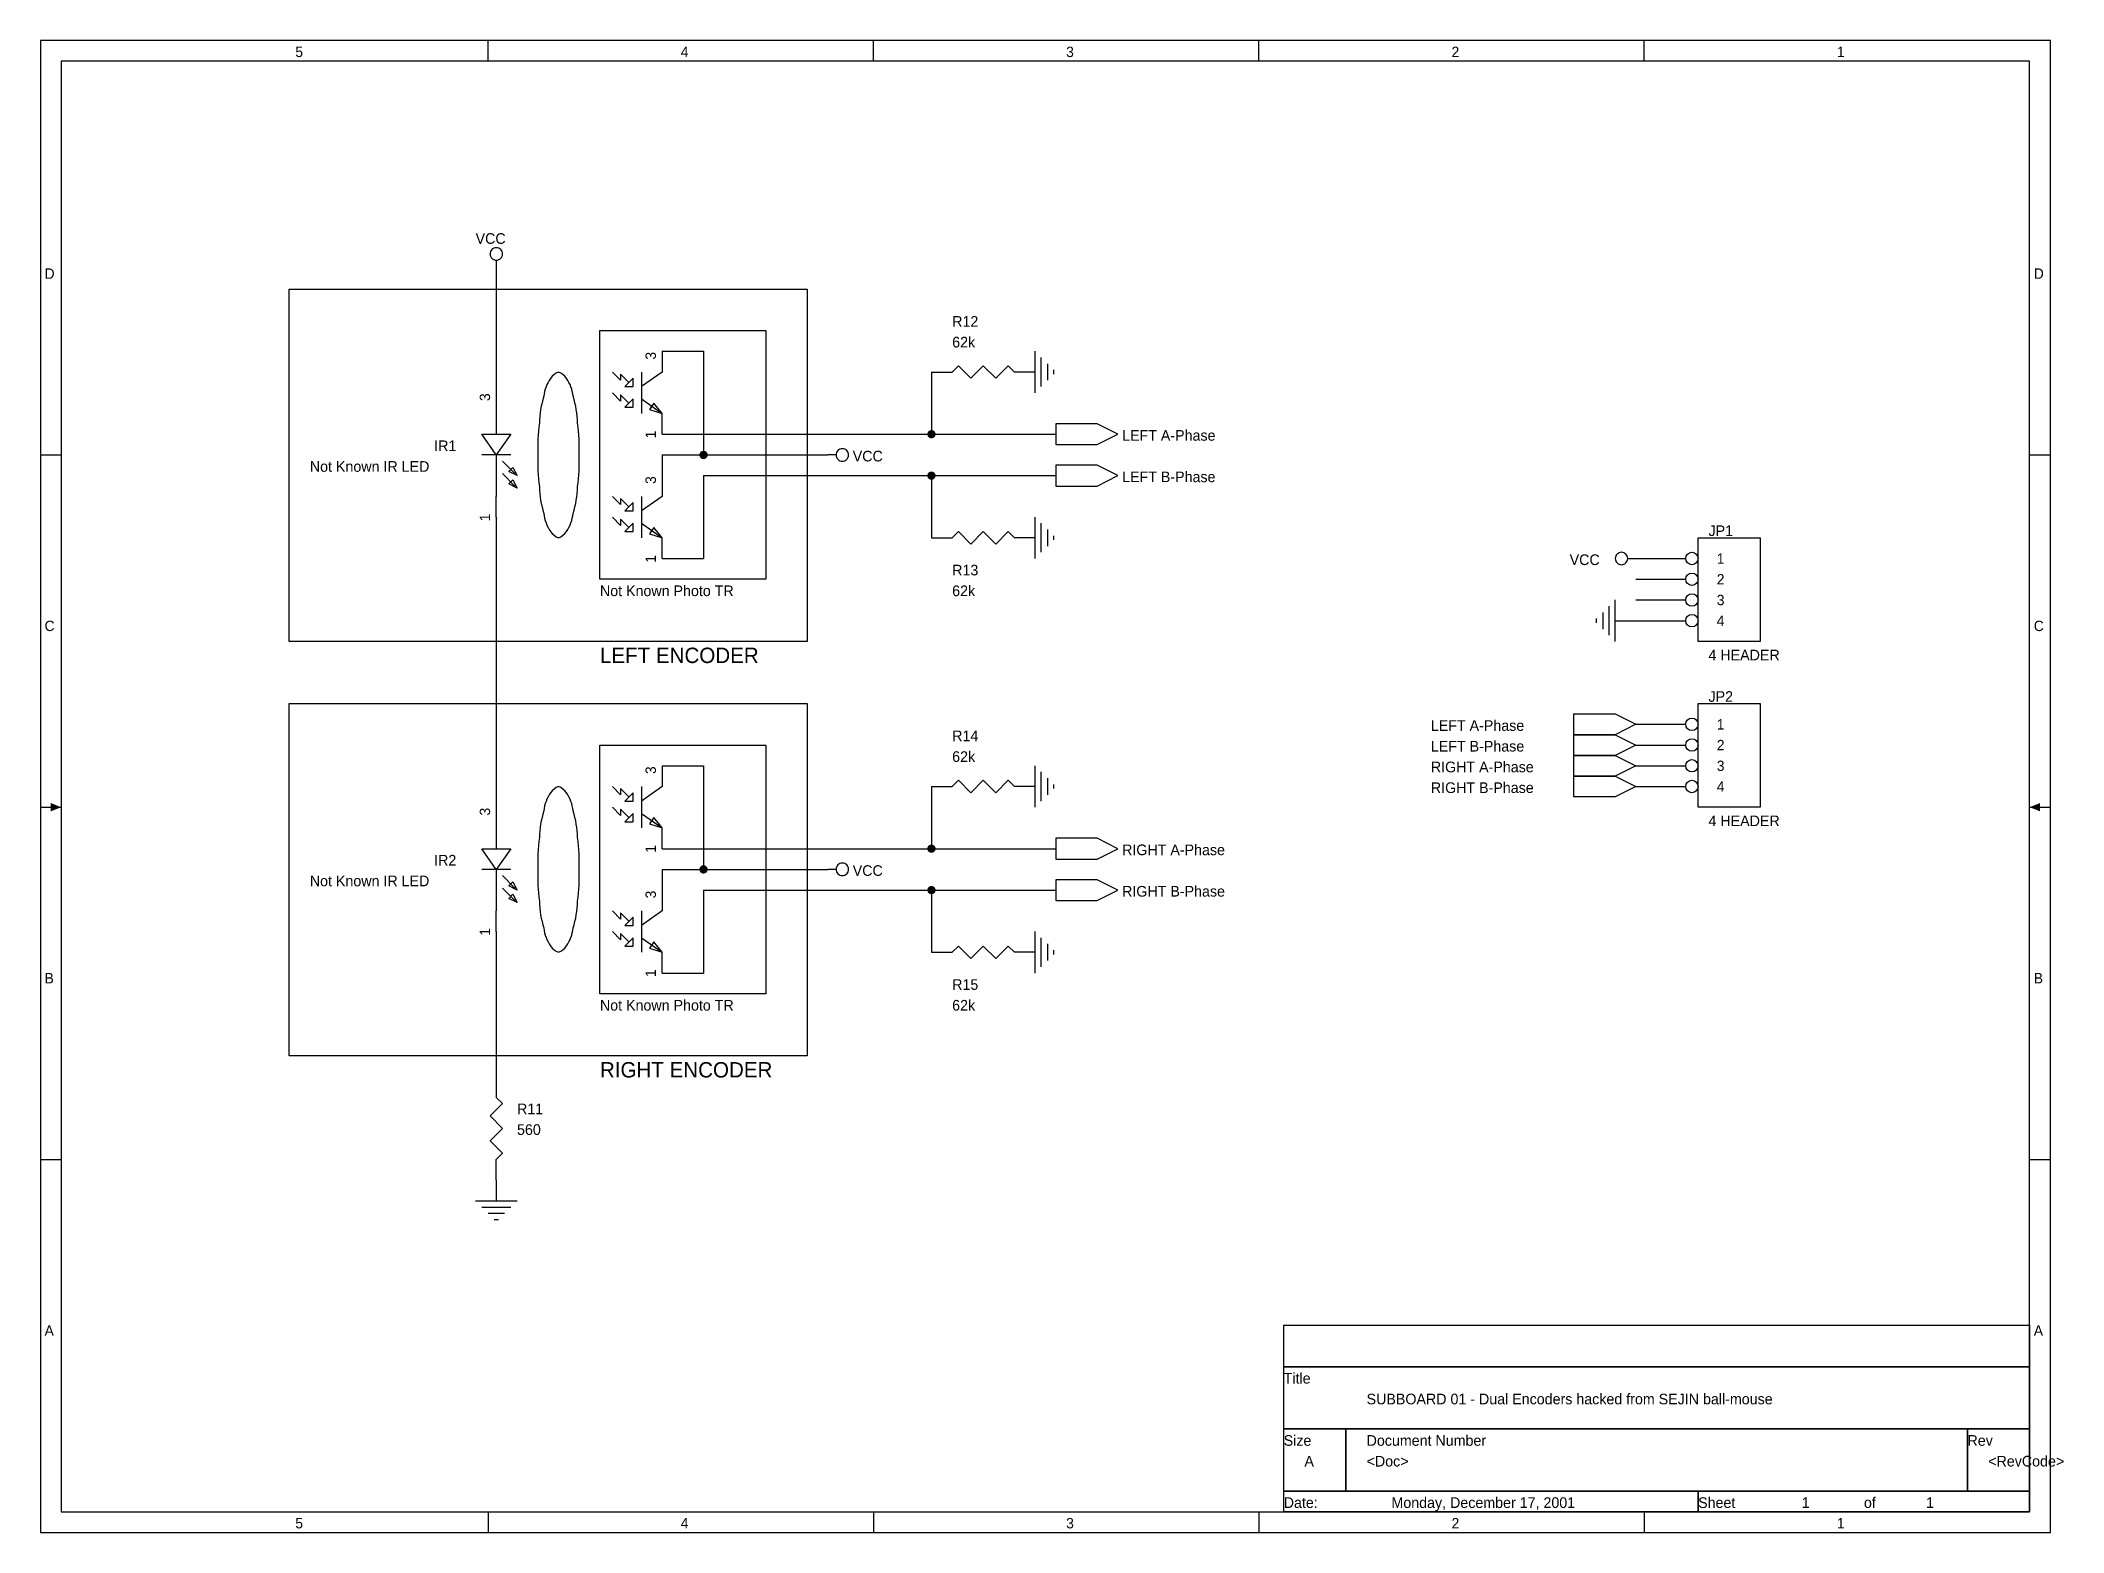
# Model space of a CAD drawing. Extents: x -0.1 to 9.66, y 0.1 to 7.3.
import ezdxf

# ---------------------------------------------------------------- set-up
doc = ezdxf.new("R2010")
doc.units = 0

msp = doc.modelspace()

# ---------------------------------------------------------------- linework, layer by layer
at = {"layer": 'COMMENTS'}
for points in [[(1.1, 6.1), (3.6, 6.1), (3.6, 4.4), (1.1, 4.4)], [(2.6, 5.9), (3.4, 5.9), (3.4, 4.7), (2.6, 4.7)], [(1.1, 4.1), (3.6, 4.1), (3.6, 2.4), (1.1, 2.4)], [(2.6, 3.9), (3.4, 3.9), (3.4, 2.7), (2.6, 2.7)]]:
    msp.add_lwpolyline(points, close=True, dxfattribs=at)
for points in [[(2.5, 5.3, 0.0391), (2.4924, 5.4531, 0.0687), (2.4707, 5.5828, 0.1284), (2.4383, 5.6696, 0.1586), (2.4, 5.7, 0.1586), (2.3617, 5.6696, 0.1284), (2.3293, 5.5828, 0.0687), (2.3076, 5.4531, 0.0391), (2.3, 5.3, 0.0391), (2.3076, 5.1469, 0.0687), (2.3293, 5.0172, 0.1284), (2.3617, 4.9304, 0.1586), (2.4, 4.9, 0.1586), (2.4383, 4.9304, 0.1284), (2.4707, 5.0172, 0.0687), (2.4924, 5.1469, 0.0391)], [(2.5, 3.3, 0.0391), (2.4924, 3.4531, 0.0687), (2.4707, 3.5828, 0.1284), (2.4383, 3.6696, 0.1586), (2.4, 3.7, 0.1586), (2.3617, 3.6696, 0.1284), (2.3293, 3.5828, 0.0687), (2.3076, 3.4531, 0.0391), (2.3, 3.3, 0.0391), (2.3076, 3.1469, 0.0687), (2.3293, 3.0172, 0.1284), (2.3617, 2.9304, 0.1586), (2.4, 2.9, 0.1586), (2.4383, 2.9304, 0.1284), (2.4707, 3.0172, 0.0687), (2.4924, 3.1469, 0.0391)]]:
    msp.add_lwpolyline(points, format="xyb", close=True, dxfattribs=at)
at = {"layer": 'PARTS'}
for p, q in [((2.9, 5.8), (2.9, 5.7)), ((4.2, 5.7), (4.3, 5.7)), ((4.7, 5.7), (4.6, 5.7)), ((2.1, 5.6), (2.1, 5.5)), ((2.9, 5.4), (2.9, 5.5)), ((2.9, 5.2), (2.9, 5.1)), ((2.1, 5), (2.1, 5.1)), ((2.9, 4.8), (2.9, 4.9)), ((4.2, 4.9), (4.3, 4.9)), ((4.7, 4.9), (4.6, 4.9)), ((7.6, 4.8), (7.84, 4.8)), ((7.6, 4.7), (7.84, 4.7)), ((7.6, 4.6), (7.84, 4.6)), ((7.6, 4.5), (7.84, 4.5)), ((7.6, 4), (7.84, 4)), ((7.6, 3.9), (7.84, 3.9)), ((2.9, 3.8), (2.9, 3.7)), ((7.6, 3.8), (7.84, 3.8)), ((4.2, 3.7), (4.3, 3.7)), ((4.7, 3.7), (4.6, 3.7)), ((7.6, 3.7), (7.84, 3.7)), ((2.1, 3.6), (2.1, 3.5)), ((2.9, 3.4), (2.9, 3.5)), ((2.9, 3.2), (2.9, 3.1)), ((2.1, 3), (2.1, 3.1)), ((2.9, 2.8), (2.9, 2.9)), ((4.2, 2.9), (4.3, 2.9)), ((4.7, 2.9), (4.6, 2.9)), ((2.1, 2.3), (2.1, 2.2)), ((2.1, 1.8), (2.1, 1.9))]:
    msp.add_line(p, q, dxfattribs=at)
for points in [[(2.13, 6.27, 0.0985), (2.1277, 6.2815, 0.0985), (2.1212, 6.2912, 0.0985), (2.1115, 6.2977, 0.0985), (2.1, 6.3, 0.0985), (2.0885, 6.2977, 0.0985), (2.0788, 6.2912, 0.0985), (2.0723, 6.2815, 0.0985), (2.07, 6.27, 0.0985), (2.0723, 6.2585, 0.0985), (2.0788, 6.2488, 0.0985), (2.0885, 6.2423, 0.0985), (2.1, 6.24, 0.0985), (2.1115, 6.2423, 0.0985), (2.1212, 6.2488, 0.0985), (2.1277, 6.2585, 0.0985)], [(3.8, 5.3, 0.0985), (3.7977, 5.3115, 0.0985), (3.7912, 5.3212, 0.0985), (3.7815, 5.3277, 0.0985), (3.77, 5.33, 0.0985), (3.7585, 5.3277, 0.0985), (3.7488, 5.3212, 0.0985), (3.7423, 5.3115, 0.0985), (3.74, 5.3, 0.0985), (3.7423, 5.2885, 0.0985), (3.7488, 5.2788, 0.0985), (3.7585, 5.2723, 0.0985), (3.77, 5.27, 0.0985), (3.7815, 5.2723, 0.0985), (3.7912, 5.2788, 0.0985), (3.7977, 5.2885, 0.0985)], [(7.56, 4.8, 0.0985), (7.5577, 4.8115, 0.0985), (7.5512, 4.8212, 0.0985), (7.5415, 4.8277, 0.0985), (7.53, 4.83, 0.0985), (7.5185, 4.8277, 0.0985), (7.5088, 4.8212, 0.0985), (7.5023, 4.8115, 0.0985), (7.5, 4.8, 0.0985), (7.5023, 4.7885, 0.0985), (7.5088, 4.7788, 0.0985), (7.5185, 4.7723, 0.0985), (7.53, 4.77, 0.0985), (7.5415, 4.7723, 0.0985), (7.5512, 4.7788, 0.0985), (7.5577, 4.7885, 0.0985)], [(3.8, 3.3, 0.0985), (3.7977, 3.3115, 0.0985), (3.7912, 3.3212, 0.0985), (3.7815, 3.3277, 0.0985), (3.77, 3.33, 0.0985), (3.7585, 3.3277, 0.0985), (3.7488, 3.3212, 0.0985), (3.7423, 3.3115, 0.0985), (3.74, 3.3, 0.0985), (3.7423, 3.2885, 0.0985), (3.7488, 3.2788, 0.0985), (3.7585, 3.2723, 0.0985), (3.77, 3.27, 0.0985), (3.7815, 3.2723, 0.0985), (3.7912, 3.2788, 0.0985), (3.7977, 3.2885, 0.0985)]]:
    msp.add_lwpolyline(points, format="xyb", close=True, dxfattribs=at)
for points in [[(2.1, 6.24), (2.1, 6.2)], [(4.7, 5.6), (4.7, 5.8)], [(4.73, 5.63), (4.73, 5.77)], [(2.7, 5.66), (2.66, 5.7)], [(2.74, 5.65), (2.7, 5.69)], [(2.7, 5.69), (2.7, 5.66)], [(2.9, 5.7), (2.8, 5.63)], [(2.8, 5.7), (2.8, 5.5)], [(4.3, 5.7), (4.33, 5.73)], [(4.33, 5.73), (4.39, 5.67)], [(4.39, 5.67), (4.45, 5.73)], [(4.45, 5.73), (4.51, 5.67)], [(4.51, 5.67), (4.57, 5.73)], [(4.57, 5.73), (4.6, 5.7)], [(4.76, 5.74), (4.76, 5.66)], [(4.79, 5.69), (4.79, 5.71)], [(2.7, 5.56), (2.66, 5.6)], [(2.74, 5.55), (2.7, 5.59)], [(2.7, 5.59), (2.7, 5.56)], [(2.8, 5.57), (2.9, 5.5)], [(2.1, 5.5), (2.1, 5.4)], [(5, 5.45), (4.8, 5.45)], [(4.8, 5.45), (4.8, 5.35)], [(5.1, 5.4), (5, 5.45)], [(5, 5.35), (5.1, 5.4)], [(2.17, 5.3), (2.03, 5.3)], [(2.1, 5.3), (2.1, 5.1)], [(3.74, 5.3), (3.7, 5.3)], [(4.8, 5.35), (5, 5.35)], [(2.19, 5.21), (2.13, 5.27)], [(2.19, 5.15), (2.13, 5.21)], [(5, 5.25), (4.8, 5.25)], [(4.8, 5.25), (4.8, 5.15)], [(5.1, 5.2), (5, 5.25)], [(5, 5.15), (5.1, 5.2)], [(2.7, 5.06), (2.66, 5.1)], [(2.74, 5.05), (2.7, 5.09)], [(2.7, 5.09), (2.7, 5.06)], [(2.9, 5.1), (2.8, 5.03)], [(2.8, 5.1), (2.8, 4.9)], [(4.8, 5.15), (5, 5.15)], [(2.7, 4.96), (2.66, 5)], [(2.74, 4.95), (2.7, 4.99)], [(2.7, 4.99), (2.7, 4.96)], [(4.7, 4.8), (4.7, 5)], [(2.8, 4.97), (2.9, 4.9)], [(4.3, 4.9), (4.33, 4.93)], [(4.33, 4.93), (4.39, 4.87)], [(4.39, 4.87), (4.45, 4.93)], [(4.45, 4.93), (4.51, 4.87)], [(4.51, 4.87), (4.57, 4.93)], [(4.57, 4.93), (4.6, 4.9)], [(4.73, 4.83), (4.73, 4.97)], [(4.76, 4.94), (4.76, 4.86)], [(4.79, 4.89), (4.79, 4.91)], [(7.56, 4.8), (7.6, 4.8)], [(7.5, 4.4), (7.5, 4.6)], [(7.41, 4.49), (7.41, 4.51)], [(7.44, 4.54), (7.44, 4.46)], [(7.47, 4.43), (7.47, 4.57)], [(7.3, 4.05), (7.5, 4.05)], [(7.3, 3.95), (7.3, 4.05)], [(7.5, 4.05), (7.6, 4)], [(7.5, 3.95), (7.3, 3.95)], [(7.3, 3.95), (7.5, 3.95)], [(7.3, 3.85), (7.3, 3.95)], [(7.6, 4), (7.5, 3.95)], [(7.5, 3.95), (7.6, 3.9)], [(7.5, 3.85), (7.3, 3.85)], [(7.3, 3.85), (7.5, 3.85)], [(7.3, 3.75), (7.3, 3.85)], [(7.6, 3.9), (7.5, 3.85)], [(7.5, 3.85), (7.6, 3.8)], [(4.3, 3.7), (4.33, 3.73)], [(4.33, 3.73), (4.39, 3.67)], [(4.39, 3.67), (4.45, 3.73)], [(4.45, 3.73), (4.51, 3.67)], [(4.51, 3.67), (4.57, 3.73)], [(4.57, 3.73), (4.6, 3.7)], [(4.7, 3.6), (4.7, 3.8)], [(4.73, 3.63), (4.73, 3.77)], [(4.76, 3.74), (4.76, 3.66)], [(7.5, 3.75), (7.3, 3.75)], [(7.3, 3.75), (7.5, 3.75)], [(7.3, 3.65), (7.3, 3.75)], [(7.6, 3.8), (7.5, 3.75)], [(7.5, 3.75), (7.6, 3.7)], [(2.7, 3.66), (2.66, 3.7)], [(2.74, 3.65), (2.7, 3.69)], [(2.7, 3.69), (2.7, 3.66)], [(2.9, 3.7), (2.8, 3.63)], [(2.8, 3.7), (2.8, 3.5)], [(4.79, 3.69), (4.79, 3.71)], [(7.5, 3.65), (7.3, 3.65)], [(7.6, 3.7), (7.5, 3.65)], [(2.7, 3.56), (2.66, 3.6)], [(2.74, 3.55), (2.7, 3.59)], [(2.7, 3.59), (2.7, 3.56)], [(2.8, 3.57), (2.9, 3.5)], [(2.1, 3.5), (2.1, 3.4)], [(5, 3.45), (4.8, 3.45)], [(4.8, 3.45), (4.8, 3.35)], [(5.1, 3.4), (5, 3.45)], [(4.8, 3.35), (5, 3.35)], [(5, 3.35), (5.1, 3.4)], [(2.17, 3.3), (2.03, 3.3)], [(2.1, 3.3), (2.1, 3.1)], [(2.19, 3.21), (2.13, 3.27)], [(3.74, 3.3), (3.7, 3.3)], [(5, 3.25), (4.8, 3.25)], [(4.8, 3.25), (4.8, 3.15)], [(5.1, 3.2), (5, 3.25)], [(2.19, 3.15), (2.13, 3.21)], [(4.8, 3.15), (5, 3.15)], [(5, 3.15), (5.1, 3.2)], [(2.7, 3.06), (2.66, 3.1)], [(2.74, 3.05), (2.7, 3.09)], [(2.7, 3.09), (2.7, 3.06)], [(2.9, 3.1), (2.8, 3.03)], [(2.8, 3.1), (2.8, 2.9)], [(2.7, 2.96), (2.66, 3)], [(2.74, 2.95), (2.7, 2.99)], [(2.7, 2.99), (2.7, 2.96)], [(2.8, 2.97), (2.9, 2.9)], [(4.3, 2.9), (4.33, 2.93)], [(4.33, 2.93), (4.39, 2.87)], [(4.39, 2.87), (4.45, 2.93)], [(4.45, 2.93), (4.51, 2.87)], [(4.51, 2.87), (4.57, 2.93)], [(4.57, 2.93), (4.6, 2.9)], [(4.7, 2.8), (4.7, 3)], [(4.73, 2.83), (4.73, 2.97)], [(4.76, 2.94), (4.76, 2.86)], [(4.79, 2.89), (4.79, 2.91)], [(2.13, 2.17), (2.07, 2.11)], [(2.1, 2.2), (2.13, 2.17)], [(2.07, 2.11), (2.13, 2.05)], [(2.13, 2.05), (2.07, 1.99)], [(2.07, 1.99), (2.13, 1.93)], [(2.13, 1.93), (2.1, 1.9)], [(2, 1.7), (2.2, 1.7)], [(2.03, 1.67), (2.17, 1.67)], [(2.14, 1.64), (2.06, 1.64)], [(2.09, 1.61), (2.11, 1.61)]]:
    msp.add_lwpolyline(points, dxfattribs=at)
for points in [[(2.76, 5.63), (2.76, 5.67), (2.72, 5.63), (2.76, 5.63)], [(2.76, 5.53), (2.76, 5.57), (2.72, 5.53), (2.76, 5.53)], [(2.9, 5.5), (2.86, 5.55), (2.84, 5.52), (2.9, 5.5)], [(2.1, 5.3), (2.1, 5.3), (2.03, 5.4), (2.17, 5.4), (2.1, 5.3)], [(2.18, 5.24), (2.18, 5.24), (2.2, 5.2), (2.16, 5.22), (2.18, 5.24)], [(2.18, 5.18), (2.18, 5.18), (2.2, 5.14), (2.16, 5.16), (2.18, 5.18)], [(2.76, 5.03), (2.76, 5.07), (2.72, 5.03), (2.76, 5.03)], [(2.76, 4.93), (2.76, 4.97), (2.72, 4.93), (2.76, 4.93)], [(2.9, 4.9), (2.86, 4.95), (2.84, 4.92), (2.9, 4.9)], [(7.9, 4.9), (8.2, 4.9), (8.2, 4.4), (7.9, 4.4)], [(7.9, 4.1), (8.2, 4.1), (8.2, 3.6), (7.9, 3.6)], [(2.76, 3.63), (2.76, 3.67), (2.72, 3.63), (2.76, 3.63)], [(2.76, 3.53), (2.76, 3.57), (2.72, 3.53), (2.76, 3.53)], [(2.9, 3.5), (2.86, 3.55), (2.84, 3.52), (2.9, 3.5)], [(2.1, 3.3), (2.1, 3.3), (2.03, 3.4), (2.17, 3.4), (2.1, 3.3)], [(2.18, 3.24), (2.18, 3.24), (2.2, 3.2), (2.16, 3.22), (2.18, 3.24)], [(2.18, 3.18), (2.18, 3.18), (2.2, 3.14), (2.16, 3.16), (2.18, 3.18)], [(2.76, 3.03), (2.76, 3.07), (2.72, 3.03), (2.76, 3.03)], [(2.76, 2.93), (2.76, 2.97), (2.72, 2.93), (2.76, 2.93)], [(2.9, 2.9), (2.86, 2.95), (2.84, 2.92), (2.9, 2.9)]]:
    msp.add_lwpolyline(points, close=True, dxfattribs=at)
for centre in [(7.87, 4.8), (7.87, 4.7), (7.87, 4.6), (7.87, 4.5), (7.87, 4), (7.87, 3.9), (7.87, 3.8), (7.87, 3.7)]:
    msp.add_circle(centre, 0.03, dxfattribs=at)
at = {"layer": 'TITLE'}
for points in [[(-0.1, 0.1), (9.6, 0.1), (9.6, 7.3), (-0.1, 7.3)], [(0, 0.2), (9.5, 0.2), (9.5, 7.2), (0, 7.2)], [(5.9, 1.1), (9.5, 1.1), (9.5, 0.9), (5.9, 0.9)], [(5.9, 0.9), (9.5, 0.9), (9.5, 0.6), (5.9, 0.6)], [(5.9, 0.6), (6.2, 0.6), (6.2, 0.3), (5.9, 0.3)], [(6.2, 0.6), (9.2, 0.6), (9.2, 0.3), (6.2, 0.3)], [(9.2, 0.6), (9.5, 0.6), (9.5, 0.3), (9.2, 0.3)], [(5.9, 0.3), (7.9, 0.3), (7.9, 0.2), (5.9, 0.2)], [(7.9, 0.3), (9.5, 0.3), (9.5, 0.2), (7.9, 0.2)]]:
    msp.add_lwpolyline(points, close=True, dxfattribs=at)
for points in [[(2.06, 7.2), (2.06, 7.3)], [(3.92, 7.2), (3.92, 7.3)], [(5.78, 7.2), (5.78, 7.3)], [(7.64, 7.2), (7.64, 7.3)], [(-0.1, 5.3), (0, 5.3)], [(9.5, 5.3), (9.6, 5.3)], [(-0.1, 3.6), (0, 3.6)], [(9.5, 3.6), (9.6, 3.6)], [(-0.1, 1.9), (0, 1.9)], [(9.5, 1.9), (9.6, 1.9)], [(2.06, 0.2), (2.06, 0.1)], [(3.92, 0.2), (3.92, 0.1)], [(5.78, 0.2), (5.78, 0.1)], [(7.64, 0.2), (7.64, 0.1)]]:
    msp.add_lwpolyline(points, dxfattribs=at)
for points in [[(0, 3.6), (-0.05, 3.62), (-0.05, 3.58), (-0.05, 3.6)], [(0, 3.6), (-0.05, 3.62), (-0.05, 3.58), (-0.05, 3.6)], [(0, 3.6), (-0.05, 3.62), (-0.05, 3.58), (-0.05, 3.6)], [(9.5, 3.6), (9.55, 3.62), (9.55, 3.58), (9.55, 3.6)], [(9.5, 3.6), (9.55, 3.62), (9.55, 3.58), (9.55, 3.6)], [(9.5, 3.6), (9.55, 3.62), (9.55, 3.58), (9.55, 3.6)]]:
    msp.add_solid(points, dxfattribs=at)
at = {"layer": 'WIRE'}
for points in [[(2.1, 6.2), (2.1, 5.6)], [(2.9, 5.8), (3.1, 5.8)], [(3.1, 5.8), (3.1, 5.3)], [(4.2, 5.7), (4.2, 5.4)], [(2.9, 5.4), (4.2, 5.4)], [(4.2, 5.4), (4.8, 5.4)], [(2.9, 5.3), (3.1, 5.3)], [(2.9, 5.3), (2.9, 5.2)], [(3.1, 5.3), (3.7, 5.3)], [(3.1, 5.2), (3.1, 4.8)], [(3.1, 5.2), (4.2, 5.2)], [(4.2, 5.2), (4.2, 4.9)], [(4.2, 5.2), (4.8, 5.2)], [(2.1, 5), (2.1, 3.6)], [(2.9, 4.8), (3.1, 4.8)], [(7.5, 4.5), (7.6, 4.5)], [(2.9, 3.8), (3.1, 3.8)], [(3.1, 3.8), (3.1, 3.3)], [(4.2, 3.7), (4.2, 3.4)], [(2.9, 3.4), (4.2, 3.4)], [(4.2, 3.4), (4.8, 3.4)], [(2.9, 3.3), (3.1, 3.3)], [(2.9, 3.3), (2.9, 3.2)], [(3.1, 3.3), (3.7, 3.3)], [(3.1, 3.2), (3.1, 2.8)], [(3.1, 3.2), (4.2, 3.2)], [(4.2, 3.2), (4.2, 2.9)], [(4.2, 3.2), (4.8, 3.2)], [(2.1, 3), (2.1, 2.3)], [(2.9, 2.8), (3.1, 2.8)], [(2.1, 1.8), (2.1, 1.7)]]:
    msp.add_lwpolyline(points, dxfattribs=at)
at = {"layer": 'WIRE', "const_width": 0.02}
for points in [[(4.19, 5.4, 1), (4.21, 5.4, 1)], [(3.09, 5.3, 1), (3.11, 5.3, 1)], [(4.19, 5.2, 1), (4.21, 5.2, 1)], [(4.19, 3.4, 1), (4.21, 3.4, 1)], [(3.09, 3.3, 1), (3.11, 3.3, 1)], [(4.19, 3.2, 1), (4.21, 3.2, 1)]]:
    msp.add_lwpolyline(points, format="xyb", close=True, dxfattribs=at)

# ---------------------------------------------------------------- texts
at = {"layer": 'COMMENTS'}
for s, p in [('LEFT ENCODER', (2.6, 4.2958)), ('RIGHT ENCODER', (2.6, 2.2958))]:
    msp.add_text(s, height=0.0742, dxfattribs=at).set_placement(p)
at = {"layer": 'PARTS'}
for s, p in [('3', (2.87, 5.76)), ('3', (2.07, 5.56)), ('1', (2.87, 5.38)), ('3', (2.87, 5.16)), ('1', (2.07, 4.98)), ('1', (2.87, 4.78)), ('3', (2.87, 3.76)), ('3', (2.07, 3.56)), ('1', (2.87, 3.38)), ('3', (2.87, 3.16)), ('1', (2.07, 2.98)), ('1', (2.87, 2.78))]:
    msp.add_text(s, height=0.05, rotation=90, dxfattribs=at).set_placement(p)
for s, p in [('1', (7.99, 4.775)), ('2', (7.99, 4.675)), ('3', (7.99, 4.575)), ('4', (7.99, 4.475)), ('1', (7.99, 3.975)), ('2', (7.99, 3.875)), ('3', (7.99, 3.775)), ('4', (7.99, 3.675))]:
    msp.add_text(s, height=0.05, dxfattribs=at).set_placement(p)
at = {"layer": 'PARTTEXT'}
for s, p in [('VCC', (2, 6.3186)), ('R12', (4.3, 5.9186)), ('62k', (4.3, 5.8186)), ('IR1', (1.8, 5.3186)), ('LEFT A-Phase', (5.12, 5.3686)), ('VCC', (3.82, 5.2686)), ('Not Known IR LED', (1.2, 5.2186)), ('LEFT B-Phase', (5.12, 5.1686)), ('JP1', (7.95, 4.9086)), ('VCC', (7.28, 4.7686)), ('R13', (4.3, 4.7186)), ('Not Known Photo TR', (2.6, 4.6186)), ('62k', (4.3, 4.6186)), ('4 HEADER', (7.95, 4.3086)), ('JP2', (7.95, 4.1086)), ('LEFT A-Phase', (6.61, 3.9686)), ('R14', (4.3, 3.9186)), ('LEFT B-Phase', (6.61, 3.8686)), ('62k', (4.3, 3.8186)), ('RIGHT A-Phase', (6.61, 3.7686)), ('RIGHT B-Phase', (6.61, 3.6686)), ('4 HEADER', (7.95, 3.5086)), ('RIGHT A-Phase', (5.12, 3.3686)), ('IR2', (1.8, 3.3186)), ('VCC', (3.82, 3.2686)), ('Not Known IR LED', (1.2, 3.2186)), ('RIGHT B-Phase', (5.12, 3.1686)), ('R15', (4.3, 2.7186)), ('Not Known Photo TR', (2.6, 2.6186)), ('62k', (4.3, 2.6186)), ('R11', (2.2, 2.1186)), ('560', (2.2, 2.0186)), ('Title', (5.9, 0.8186)), ('Size', (5.9, 0.5186)), ('Document Number', (6.3, 0.5186)), ('Rev', (9.2, 0.5186)), ('Date:', (5.9, 0.2186)), ('Sheet', (7.9, 0.2186)), ('of', (8.7, 0.2186))]:
    msp.add_text(s, height=0.0514, dxfattribs=at).set_placement(p)
at = {"layer": 'TITLE'}
for s, height, p in [('5', 0.05, (1.13, 7.22)), ('4', 0.05, (2.99, 7.22)), ('3', 0.05, (4.85, 7.22)), ('2', 0.05, (6.71, 7.22)), ('1', 0.05, (8.57, 7.22)), ('D', 0.05, (-0.08, 6.15)), ('D', 0.05, (9.52, 6.15)), ('C', 0.05, (-0.08, 4.45)), ('C', 0.05, (9.52, 4.45)), ('B', 0.05, (-0.08, 2.75)), ('B', 0.05, (9.52, 2.75)), ('A', 0.05, (-0.08, 1.05)), ('A', 0.05, (9.52, 1.05)), ('SUBBOARD 01 - Dual Encoders hacked from SEJIN ball-mouse', 0.0514, (6.3, 0.7186)), ('A', 0.0514, (6, 0.4186)), ('<Doc>', 0.0514, (6.3, 0.4186)), ('<RevCode>', 0.0514, (9.3, 0.4186)), ('Monday, December 17, 2001', 0.0514, (6.42, 0.2186)), ('1', 0.0514, (8.4, 0.2186)), ('1', 0.0514, (9, 0.2186)), ('5', 0.05, (1.13, 0.12)), ('4', 0.05, (2.99, 0.12)), ('3', 0.05, (4.85, 0.12)), ('2', 0.05, (6.71, 0.12)), ('1', 0.05, (8.57, 0.12))]:
    msp.add_text(s, height=height, dxfattribs=at).set_placement(p)

doc.saveas('drawing.dxf')
